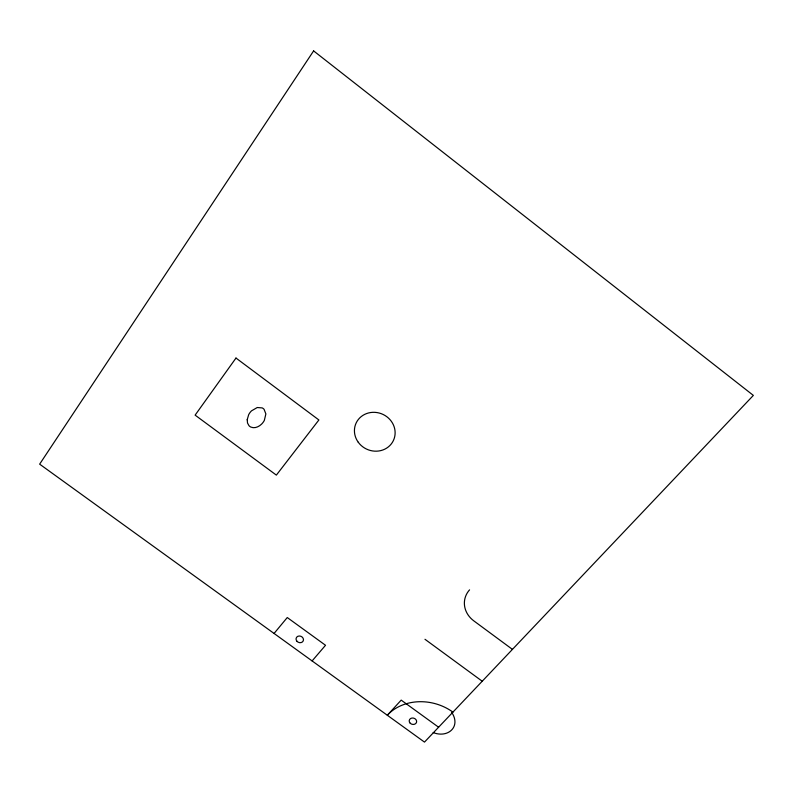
<?xml version="1.0" encoding="UTF-8"?>
<svg xmlns="http://www.w3.org/2000/svg" width="793" height="793" viewBox="0 0 793 793"><rect width="100%" height="100%" fill="white"/><g stroke="black" fill="none" stroke-linecap="round" stroke-linejoin="round"><path stroke-width="1.19" d="M274.071 633.458L287.264 617.539L325.526 645.274L312.105 660.936M433.196 732.563C447.767 738.402 461.288 726.894 451.762 712.421M438.608 727.231L401.199 700.12L387.311 715.246A46.916 39.303 15 0 1 452.932 712.124M424.979 639.287L482.233 681.237M512.447 649.388L473.867 620.909A24.89 21.986 10.7 0 1 469.565 589.853M247.198 419.725L247.535 423.056L248.992 425.692A5.482 4.986 36.3 0 0 250.856 427.07C254.543 428.735 258.796 426.852 261.492 424.196A18.259 16.633 37.4 0 0 264.337 420.389L265.873 413.926L264.069 409.307A5.501 5.036 36.6 0 0 262.196 407.909L257.249 407.523L251.5 410.853A18.199 16.613 35.5 0 0 248.675 414.68L247.198 419.725M313.612 50.901L39.65 464.153L424.493 742.099L753.35 395.4L313.612 50.901M235.987 358.049L195.118 415.135L276.361 475.116L318.885 419.963L235.987 358.049M358.248 442.236A20.588 19.191 24.7 0 0 393.318 440.7A20.588 19.191 24.7 0 0 372.769 412.33A20.588 19.191 24.7 0 0 358.248 442.236M296.8 641.081A3.796 3.271 23.2 0 0 303.194 640.972A3.796 3.271 23.2 0 0 299.288 635.996A3.796 3.271 23.2 0 0 296.8 641.081M410.209 723.226A3.767 3.182 15.7 0 0 416.494 722.413A3.767 3.182 15.7 0 0 412.043 718.032A3.767 3.182 15.7 0 0 410.209 723.226"/></g></svg>
